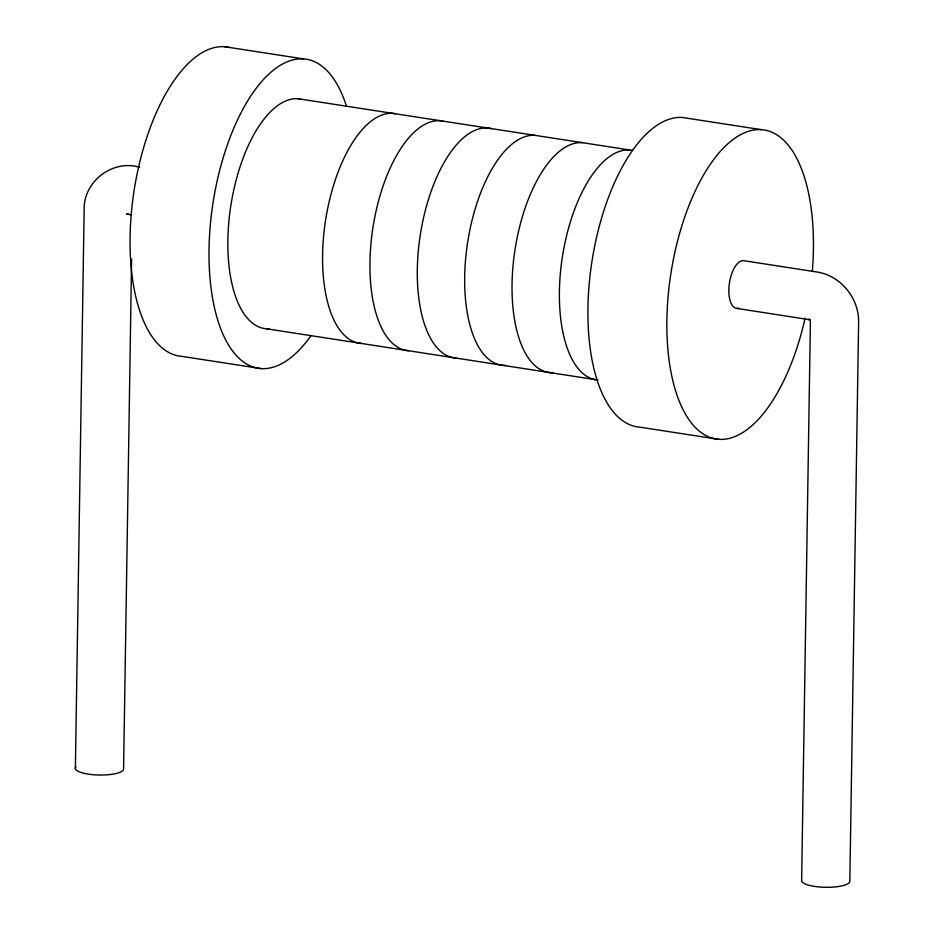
<?xml version="1.0" encoding="UTF-8"?>
<svg xmlns="http://www.w3.org/2000/svg" width="934" height="934" viewBox="0 0 934 934"><rect width="100%" height="100%" fill="white"/><g stroke="black" fill="none" stroke-linecap="round" stroke-linejoin="round"><path stroke-width="1.4" d="M75.374 768.53L84.153 209.391C83.581 181.348 112.757 159.072 139.668 167.303M131.601 259.022L123.592 768.787A24.132 6.363 0.9 0 1 97.194 774.963A24.132 6.363 0.9 0 1 75.969 766.884M128.413 213.746L126.475 214.131L131.612 214.855M224.604 46.7L303.538 58.9M761.397 129.674L682.45 117.474A156.387 70.12 -81.2 0 0 591.059 267.474A156.387 70.12 -81.2 0 0 639.953 427.165L718.9 439.365M298.074 98.724L629.621 149.977M736.868 308.418L810.373 319.837C806.135 317.583 811.506 320.794 810.385 322.977L801.629 880.797A24.132 6.363 0.9 0 0 826.602 887.3A24.132 6.363 0.9 0 0 849.847 881.042L858.626 321.903C858.941 298.308 840.95 275.915 817.507 272.086L743.417 260.633A24.132 10.823 -81.2 0 0 729.08 285.862A24.132 10.823 -81.2 0 0 738.794 308.185M266.505 328.78L598.052 380.033A116.178 52.094 -81.2 0 1 562.151 258.403A116.178 52.094 -81.2 0 1 632.318 150.316M261.041 368.591L182.095 356.391A156.387 70.12 -81.2 0 1 133.866 192.042A156.387 70.12 -81.2 0 1 228.772 47.272M805.108 318.12A156.387 70.12 -81.2 0 1 682.637 408.858A156.387 70.12 -81.2 0 1 722.145 149.382A156.387 70.12 -81.2 0 1 812.358 270.58M269.237 328.815A116.178 52.094 -81.2 0 1 230.173 210.15A116.178 52.094 -81.2 0 1 300.771 99.062M361.236 343.42A116.178 52.094 -81.2 0 1 325.336 221.79A116.178 52.094 -81.2 0 1 395.491 113.703M311.115 335.469A156.387 70.12 -81.2 0 1 215.894 313.591A156.387 70.12 -81.2 0 1 249.039 98.689A156.387 70.12 -81.2 0 1 346.467 106.231M553.418 372.736A116.178 52.094 -81.2 0 1 513.969 257.072A116.178 52.094 -81.2 0 1 582.256 142.645M506.065 365.416A116.178 52.094 -81.2 0 1 466.603 249.752A116.178 52.094 -81.2 0 1 534.902 135.325M455.967 358.061A116.178 52.094 -81.2 0 1 420.288 234.936A116.178 52.094 -81.2 0 1 491.564 128.647M408.602 350.74A116.178 52.094 -81.2 0 1 372.701 229.122A116.178 52.094 -81.2 0 1 442.856 121.023"/></g></svg>
